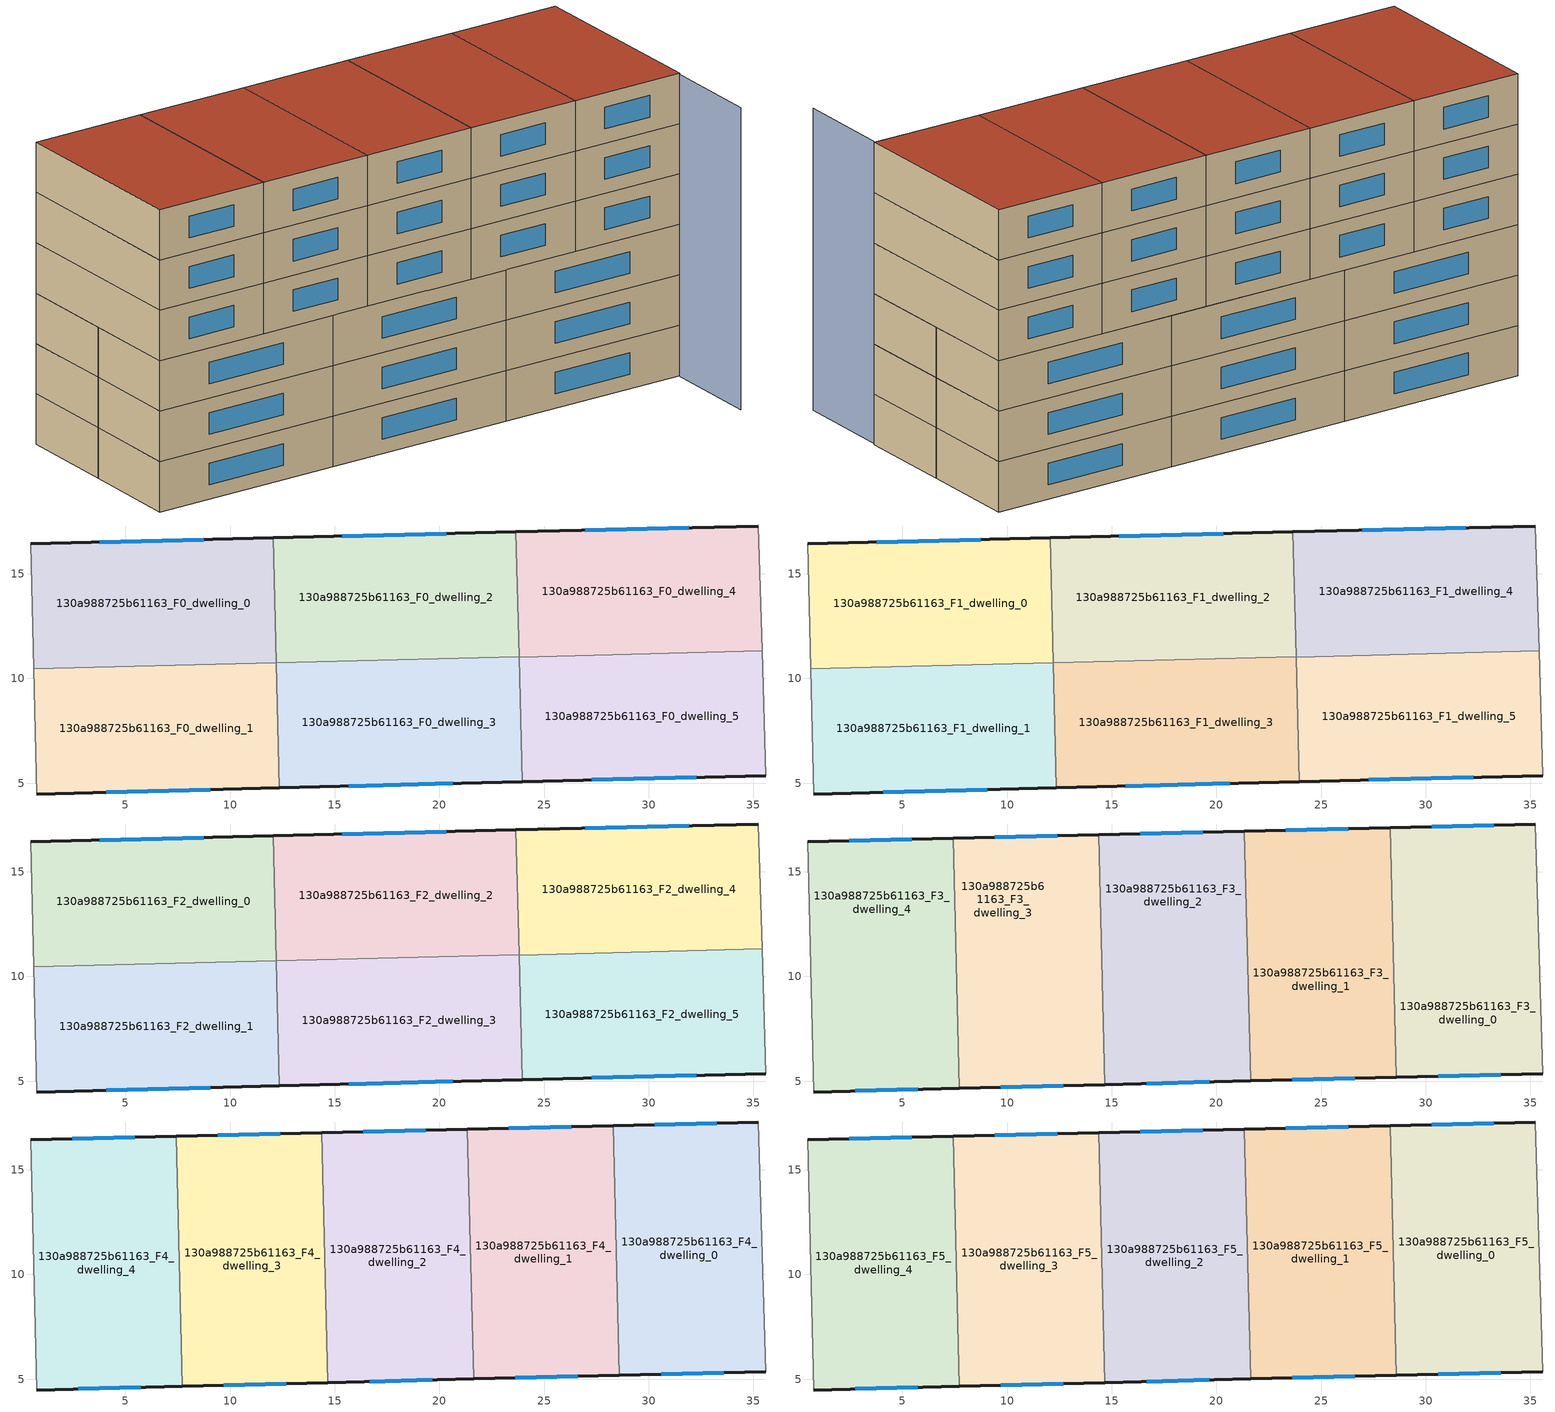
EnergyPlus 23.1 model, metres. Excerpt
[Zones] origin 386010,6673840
130a988725b61163_F0_dwelling_0
 floor ground (EU_floor_Construction): 12.06,16.72 12.21,10.75 0.62,10.46 0.47,16.44 z0
 wall outside (EU_wall_Construction): 12.06,16.72 0.47,16.44 z0:3
 wall to 130a988725b61163_F0_dwelling_1 (EU_wall_Construction): 0.62,10.46 12.21,10.75 z0:3
 wall adiabatic (EU_wall_Construction): 0.47,16.44 0.62,10.46 z0:3
 wall to 130a988725b61163_F0_dwelling_2 (EU_wall_Construction): 12.21,10.75 12.06,16.72 z0:3
 window (EU_Window_Construction): 8.75,16.64 3.78,16.52 z0.86:2.14
130a988725b61163_F0_dwelling_1
 floor ground (EU_floor_Construction): 12.21,10.75 12.36,4.78 0.77,4.48 0.62,10.46 z0
 wall outside (EU_wall_Construction): 0.77,4.48 12.36,4.78 z0:3
 wall adiabatic (EU_wall_Construction): 0.62,10.46 0.77,4.48 z0:3
 wall to 130a988725b61163_F0_dwelling_3 (EU_wall_Construction): 12.36,4.78 12.21,10.75 z0:3
 window (EU_Window_Construction): 4.08,4.57 9.05,4.69 z0.86:2.14
130a988725b61163_F0_dwelling_2
 floor ground (EU_floor_Construction): 23.65,17 23.81,11.04 12.21,10.75 12.06,16.72 z0
 wall outside (EU_wall_Construction): 23.65,17 12.06,16.72 z0:3
 wall to 130a988725b61163_F0_dwelling_3 (EU_wall_Construction): 12.21,10.75 23.81,11.04 z0:3
 wall to 130a988725b61163_F0_dwelling_4 (EU_wall_Construction): 23.81,11.04 23.65,17 z0:3
 window (EU_Window_Construction): 20.34,16.92 15.37,16.8 z0.86:2.14
130a988725b61163_F0_dwelling_3
 floor ground (EU_floor_Construction): 23.81,11.04 23.96,5.07 12.36,4.78 12.21,10.75 z0
 wall outside (EU_wall_Construction): 12.36,4.78 23.96,5.07 z0:3
 wall to 130a988725b61163_F0_dwelling_5 (EU_wall_Construction): 23.96,5.07 23.81,11.03 z0:3
 wall to 130a988725b61163_F0_dwelling_4 (EU_wall_Construction): 23.81,11.03 23.81,11.04 z0:3
 window (EU_Window_Construction): 15.67,4.86 20.64,4.99 z0.86:2.14
130a988725b61163_F0_dwelling_4
 floor ground (EU_floor_Construction): 35.23,17.29 35.41,11.32 23.81,11.03 23.65,17 z0
 wall outside (EU_wall_Construction): 35.23,17.29 23.65,17 z0:3
 wall to 130a988725b61163_F0_dwelling_5 (EU_wall_Construction): 23.81,11.03 35.41,11.32 z0:3
 wall adiabatic (EU_wall_Construction): 35.41,11.32 35.23,17.29 z0:3
 window (EU_Window_Construction): 31.93,17.21 26.96,17.08 z0.86:2.14
130a988725b61163_F0_dwelling_5
 floor ground (EU_floor_Construction): 35.41,11.32 35.6,5.36 23.96,5.07 23.81,11.03 z0
 wall outside (EU_wall_Construction): 23.96,5.07 35.6,5.36 z0:3
 wall adiabatic (EU_wall_Construction): 35.6,5.36 35.41,11.32 z0:3
 window (EU_Window_Construction): 27.28,5.15 32.27,5.28 z0.86:2.14
130a988725b61163_F1_dwelling_0
 floor to 130a988725b61163_F0_dwelling_0 (EU_floor_Construction): 12.06,16.72 12.21,10.75 0.62,10.46 0.47,16.44 z3
 wall outside (EU_wall_Construction): 12.06,16.72 0.47,16.44 z3:6
 wall to 130a988725b61163_F1_dwelling_1 (EU_wall_Construction): 0.62,10.46 12.21,10.75 z3:6
 wall adiabatic (EU_wall_Construction): 0.47,16.44 0.62,10.46 z3:6
 wall to 130a988725b61163_F1_dwelling_2 (EU_wall_Construction): 12.21,10.75 12.06,16.72 z3:6
 window (EU_Window_Construction): 8.75,16.64 3.78,16.52 z3.86:5.14
130a988725b61163_F1_dwelling_1
 floor to 130a988725b61163_F0_dwelling_1 (EU_floor_Construction): 12.21,10.75 12.36,4.78 0.77,4.48 0.62,10.46 z3
 wall outside (EU_wall_Construction): 0.77,4.48 12.36,4.78 z3:6
 wall adiabatic (EU_wall_Construction): 0.62,10.46 0.77,4.48 z3:6
 wall to 130a988725b61163_F1_dwelling_3 (EU_wall_Construction): 12.36,4.78 12.21,10.75 z3:6
 window (EU_Window_Construction): 4.08,4.57 9.05,4.69 z3.86:5.14
130a988725b61163_F1_dwelling_2
 floor to 130a988725b61163_F0_dwelling_2 (EU_floor_Construction): 23.65,17 23.81,11.04 12.21,10.75 12.06,16.72 z3
 wall outside (EU_wall_Construction): 23.65,17 12.06,16.72 z3:6
 wall to 130a988725b61163_F1_dwelling_3 (EU_wall_Construction): 12.21,10.75 23.81,11.04 z3:6
 wall to 130a988725b61163_F1_dwelling_4 (EU_wall_Construction): 23.81,11.04 23.65,17 z3:6
 window (EU_Window_Construction): 20.34,16.92 15.37,16.8 z3.86:5.14
130a988725b61163_F1_dwelling_3
 floor to 130a988725b61163_F0_dwelling_3 (EU_floor_Construction): 23.81,11.04 23.96,5.07 12.36,4.78 12.21,10.75 z3
 wall outside (EU_wall_Construction): 12.36,4.78 23.96,5.07 z3:6
 wall to 130a988725b61163_F1_dwelling_5 (EU_wall_Construction): 23.96,5.07 23.81,11.03 z3:6
 wall to 130a988725b61163_F1_dwelling_4 (EU_wall_Construction): 23.81,11.03 23.81,11.04 z3:6
 window (EU_Window_Construction): 15.67,4.86 20.64,4.99 z3.86:5.14
130a988725b61163_F1_dwelling_4
 floor to 130a988725b61163_F0_dwelling_4 (EU_floor_Construction): 35.23,17.29 35.41,11.32 23.81,11.03 23.65,17 z3
 wall outside (EU_wall_Construction): 35.23,17.29 23.65,17 z3:6
 wall to 130a988725b61163_F1_dwelling_5 (EU_wall_Construction): 23.81,11.03 35.41,11.32 z3:6
 wall adiabatic (EU_wall_Construction): 35.41,11.32 35.23,17.29 z3:6
 window (EU_Window_Construction): 31.93,17.21 26.96,17.08 z3.86:5.14
130a988725b61163_F1_dwelling_5
 floor to 130a988725b61163_F0_dwelling_5 (EU_floor_Construction): 35.41,11.32 35.6,5.36 23.96,5.07 23.81,11.03 z3
 wall outside (EU_wall_Construction): 23.96,5.07 35.6,5.36 z3:6
 wall adiabatic (EU_wall_Construction): 35.6,5.36 35.41,11.32 z3:6
 window (EU_Window_Construction): 27.28,5.15 32.27,5.28 z3.86:5.14
130a988725b61163_F2_dwelling_0
 floor to 130a988725b61163_F1_dwelling_0 (EU_floor_Construction): 12.06,16.72 12.21,10.75 0.62,10.46 0.47,16.44 z6
 wall outside (EU_wall_Construction): 12.06,16.72 0.47,16.44 z6:9
 wall to 130a988725b61163_F2_dwelling_1 (EU_wall_Construction): 0.62,10.46 12.21,10.75 z6:9
 wall adiabatic (EU_wall_Construction): 0.47,16.44 0.62,10.46 z6:9
 wall to 130a988725b61163_F2_dwelling_2 (EU_wall_Construction): 12.21,10.75 12.06,16.72 z6:9
 window (EU_Window_Construction): 8.75,16.64 3.78,16.52 z6.86:8.14
130a988725b61163_F2_dwelling_1
 floor to 130a988725b61163_F1_dwelling_1 (EU_floor_Construction): 12.21,10.75 12.36,4.78 0.77,4.48 0.62,10.46 z6
 wall outside (EU_wall_Construction): 0.77,4.48 12.36,4.78 z6:9
 wall adiabatic (EU_wall_Construction): 0.62,10.46 0.77,4.48 z6:9
 wall to 130a988725b61163_F2_dwelling_3 (EU_wall_Construction): 12.36,4.78 12.21,10.75 z6:9
 window (EU_Window_Construction): 4.08,4.57 9.05,4.69 z6.86:8.14
130a988725b61163_F2_dwelling_2
 floor to 130a988725b61163_F1_dwelling_2 (EU_floor_Construction): 23.65,17 23.81,11.04 12.21,10.75 12.06,16.72 z6
 wall outside (EU_wall_Construction): 23.65,17 12.06,16.72 z6:9
 wall to 130a988725b61163_F2_dwelling_3 (EU_wall_Construction): 12.21,10.75 23.81,11.04 z6:9
 wall to 130a988725b61163_F2_dwelling_4 (EU_wall_Construction): 23.81,11.04 23.65,17 z6:9
 window (EU_Window_Construction): 20.34,16.92 15.37,16.8 z6.86:8.14
130a988725b61163_F2_dwelling_3
 floor to 130a988725b61163_F1_dwelling_3 (EU_floor_Construction): 23.81,11.04 23.96,5.07 12.36,4.78 12.21,10.75 z6
 wall outside (EU_wall_Construction): 12.36,4.78 23.96,5.07 z6:9
 wall to 130a988725b61163_F2_dwelling_5 (EU_wall_Construction): 23.96,5.07 23.81,11.03 z6:9
 wall to 130a988725b61163_F2_dwelling_4 (EU_wall_Construction): 23.81,11.03 23.81,11.04 z6:9
 window (EU_Window_Construction): 15.67,4.86 20.64,4.99 z6.86:8.14
 ceiling adiabatic (EU_roof_Construction): 23.96,5.07 23.81,11.04 21.48,10.98 21.64,5.01 z9
130a988725b61163_F2_dwelling_4
 floor to 130a988725b61163_F1_dwelling_4 (EU_floor_Construction): 35.23,17.29 35.41,11.32 23.81,11.03 23.65,17 z6
 wall outside (EU_wall_Construction): 35.23,17.29 23.65,17 z6:9
 wall to 130a988725b61163_F2_dwelling_5 (EU_wall_Construction): 23.81,11.03 35.41,11.32 z6:9
 wall adiabatic (EU_wall_Construction): 35.41,11.32 35.23,17.29 z6:9
 window (EU_Window_Construction): 31.93,17.21 26.96,17.08 z6.86:8.14
 ceiling adiabatic (EU_roof_Construction): 28.45,11.14 28.3,17.12 23.65,17 23.81,11.03 z9
130a988725b61163_F2_dwelling_5
 floor to 130a988725b61163_F1_dwelling_5 (EU_floor_Construction): 35.41,11.32 35.6,5.36 23.96,5.07 23.81,11.03 z6
 wall outside (EU_wall_Construction): 23.96,5.07 35.6,5.36 z6:9
 wall adiabatic (EU_wall_Construction): 35.6,5.36 35.41,11.32 z6:9
 window (EU_Window_Construction): 27.28,5.15 32.27,5.28 z6.86:8.14
 ceiling adiabatic (EU_roof_Construction): 28.6,5.19 28.45,11.14 23.81,11.03 23.96,5.07 z9
130a988725b61163_F3_dwelling_0
 floor to 130a988725b61163_F2_dwelling_5 (EU_floor_Construction): 35.41,11.32 35.6,5.36 28.6,5.19 28.45,11.14 z9
 floor to 130a988725b61163_F2_dwelling_4 (EU_floor_Construction): 35.23,17.29 35.41,11.32 28.45,11.14 28.3,17.12 z9
 wall outside (EU_wall_Construction): 35.23,17.29 28.3,17.12 / 28.6,5.19 35.6,5.36 z9:12
 wall adiabatic (EU_wall_Construction): 35.6,5.36 35.23,17.29 z9:12
 wall to 130a988725b61163_F3_dwelling_1 (EU_wall_Construction): 28.3,17.12 28.6,5.19 z9:12
 window (EU_Window_Construction): 33.25,17.24 30.28,17.17 / 30.6,5.24 33.6,5.31 z9.86:11.14
130a988725b61163_F3_dwelling_1
 floor to 130a988725b61163_F2_dwelling_2 (EU_floor_Construction): 23.65,17 23.81,11.04 21.48,10.98 21.33,16.95 z9
 floor adiabatic (EU_floor_Construction): 28.3,17.12 28.6,5.19 21.64,5.01 21.48,10.98 23.81,11.04 23.65,17 z9
 wall outside (EU_wall_Construction): 21.64,5.01 28.6,5.19 / 28.3,17.12 21.33,16.95 z9:12
 wall to 130a988725b61163_F3_dwelling_2 (EU_wall_Construction): 21.33,16.95 21.64,5.01 z9:12
 window (EU_Window_Construction): 23.63,5.06 26.61,5.14 / 26.31,17.07 23.32,17 z9.86:11.14
130a988725b61163_F3_dwelling_2
 floor to 130a988725b61163_F2_dwelling_2 (EU_floor_Construction): 21.33,16.95 21.48,10.98 14.53,10.8 14.37,16.78 z9
 floor to 130a988725b61163_F2_dwelling_3 (EU_floor_Construction): 21.48,10.98 21.64,5.01 14.68,4.83 14.53,10.8 z9
 wall outside (EU_wall_Construction): 14.68,4.83 21.64,5.01 / 21.33,16.95 14.37,16.78 z9:12
 wall to 130a988725b61163_F3_dwelling_3 (EU_wall_Construction): 14.37,16.78 14.68,4.83 z9:12
 window (EU_Window_Construction): 16.67,4.88 19.65,4.96 / 19.35,16.9 16.36,16.83 z9.86:11.14
130a988725b61163_F3_dwelling_3
 floor to 130a988725b61163_F2_dwelling_1 (EU_floor_Construction): 12.21,10.75 12.36,4.78 7.72,4.66 7.57,10.63 z9
 floor to 130a988725b61163_F2_dwelling_0 (EU_floor_Construction): 12.06,16.72 12.21,10.75 7.57,10.63 7.42,16.61 z9
 floor to 130a988725b61163_F2_dwelling_2 (EU_floor_Construction): 14.37,16.78 14.53,10.8 12.21,10.75 12.06,16.72 z9
 floor to 130a988725b61163_F2_dwelling_3 (EU_floor_Construction): 14.53,10.8 14.68,4.83 12.36,4.78 12.21,10.75 z9
 wall outside (EU_wall_Construction): 7.72,4.66 14.68,4.83 / 14.37,16.78 7.42,16.61 z9:12
 wall to 130a988725b61163_F3_dwelling_4 (EU_wall_Construction): 7.42,16.61 7.72,4.66 z9:12
 window (EU_Window_Construction): 9.71,4.71 12.69,4.78 / 12.39,16.73 9.41,16.66 z9.86:11.14
130a988725b61163_F3_dwelling_4
 floor to 130a988725b61163_F2_dwelling_0 (EU_floor_Construction): 7.42,16.61 7.57,10.63 0.62,10.46 0.47,16.44 z9
 floor to 130a988725b61163_F2_dwelling_1 (EU_floor_Construction): 7.57,10.63 7.72,4.66 0.77,4.48 0.62,10.46 z9
 wall outside (EU_wall_Construction): 0.77,4.48 7.72,4.66 / 7.42,16.61 0.47,16.44 z9:12
 wall adiabatic (EU_wall_Construction): 0.47,16.44 0.77,4.48 z9:12
 window (EU_Window_Construction): 2.75,4.53 5.73,4.61 / 5.43,16.56 2.46,16.49 z9.86:11.14
130a988725b61163_F4_dwelling_0
 floor to 130a988725b61163_F3_dwelling_0 (EU_floor_Construction): 35.23,17.29 35.6,5.36 28.6,5.19 28.3,17.12 z12
 wall outside (EU_wall_Construction): 35.23,17.29 28.3,17.12 / 28.6,5.19 35.6,5.36 z12:15
 wall adiabatic (EU_wall_Construction): 35.6,5.36 35.23,17.29 z12:15
 wall to 130a988725b61163_F4_dwelling_1 (EU_wall_Construction): 28.3,17.12 28.6,5.19 z12:15
 window (EU_Window_Construction): 33.25,17.24 30.28,17.17 / 30.6,5.24 33.6,5.31 z12.86:14.14
130a988725b61163_F4_dwelling_1
 floor to 130a988725b61163_F3_dwelling_1 (EU_floor_Construction): 28.3,17.12 28.6,5.19 21.64,5.01 21.33,16.95 z12
 wall outside (EU_wall_Construction): 21.64,5.01 28.6,5.19 / 28.3,17.12 21.33,16.95 z12:15
 wall to 130a988725b61163_F4_dwelling_2 (EU_wall_Construction): 21.33,16.95 21.64,5.01 z12:15
 window (EU_Window_Construction): 23.63,5.06 26.61,5.14 / 26.31,17.07 23.32,17 z12.86:14.14
130a988725b61163_F4_dwelling_2
 floor to 130a988725b61163_F3_dwelling_2 (EU_floor_Construction): 21.33,16.95 21.64,5.01 14.68,4.83 14.37,16.78 z12
 wall outside (EU_wall_Construction): 14.68,4.83 21.64,5.01 / 21.33,16.95 14.37,16.78 z12:15
 wall to 130a988725b61163_F4_dwelling_3 (EU_wall_Construction): 14.37,16.78 14.68,4.83 z12:15
 window (EU_Window_Construction): 16.67,4.88 19.65,4.96 / 19.35,16.9 16.36,16.83 z12.86:14.14
130a988725b61163_F4_dwelling_3
 floor to 130a988725b61163_F3_dwelling_3 (EU_floor_Construction): 14.37,16.78 14.68,4.83 7.72,4.66 7.42,16.61 z12
 wall outside (EU_wall_Construction): 7.72,4.66 14.68,4.83 / 14.37,16.78 7.42,16.61 z12:15
 wall to 130a988725b61163_F4_dwelling_4 (EU_wall_Construction): 7.42,16.61 7.72,4.66 z12:15
 window (EU_Window_Construction): 9.71,4.71 12.69,4.78 / 12.39,16.73 9.41,16.66 z12.86:14.14
130a988725b61163_F4_dwelling_4
 floor to 130a988725b61163_F3_dwelling_4 (EU_floor_Construction): 7.42,16.61 7.72,4.66 0.77,4.48 0.47,16.44 z12
 wall outside (EU_wall_Construction): 0.77,4.48 7.72,4.66 / 7.42,16.61 0.47,16.44 z12:15
 wall adiabatic (EU_wall_Construction): 0.47,16.44 0.77,4.48 z12:15
 window (EU_Window_Construction): 2.75,4.53 5.73,4.61 / 5.43,16.56 2.46,16.49 z12.86:14.14
130a988725b61163_F5_dwelling_0
 floor to 130a988725b61163_F4_dwelling_0 (EU_floor_Construction): 35.23,17.29 35.6,5.36 28.6,5.19 28.3,17.12 z15
 wall outside (EU_wall_Construction): 35.23,17.29 28.3,17.12 / 28.6,5.19 35.6,5.36 z15:18
 wall adiabatic (EU_wall_Construction): 35.6,5.36 35.23,17.29 z15:18
 wall to 130a988725b61163_F5_dwelling_1 (EU_wall_Construction): 28.3,17.12 28.6,5.19 z15:18
 window (EU_Window_Construction): 33.25,17.24 30.28,17.17 / 30.6,5.24 33.6,5.31 z15.86:17.14
 roof outside (EU_roof_Construction): 35.6,5.36 35.23,17.29 28.3,17.12 28.6,5.19 z18
130a988725b61163_F5_dwelling_1
 floor to 130a988725b61163_F4_dwelling_1 (EU_floor_Construction): 28.3,17.12 28.6,5.19 21.64,5.01 21.33,16.95 z15
 wall outside (EU_wall_Construction): 21.64,5.01 28.6,5.19 / 28.3,17.12 21.33,16.95 z15:18
 wall to 130a988725b61163_F5_dwelling_2 (EU_wall_Construction): 21.33,16.95 21.64,5.01 z15:18
 window (EU_Window_Construction): 23.63,5.06 26.61,5.14 / 26.31,17.07 23.32,17 z15.86:17.14
 roof outside (EU_roof_Construction): 28.6,5.19 28.3,17.12 21.33,16.95 21.64,5.01 z18
130a988725b61163_F5_dwelling_2
 floor to 130a988725b61163_F4_dwelling_2 (EU_floor_Construction): 21.33,16.95 21.64,5.01 14.68,4.83 14.37,16.78 z15
 wall outside (EU_wall_Construction): 14.68,4.83 21.64,5.01 / 21.33,16.95 14.37,16.78 z15:18
 wall to 130a988725b61163_F5_dwelling_3 (EU_wall_Construction): 14.37,16.78 14.68,4.83 z15:18
 window (EU_Window_Construction): 16.67,4.88 19.65,4.96 / 19.35,16.9 16.36,16.83 z15.86:17.14
 roof outside (EU_roof_Construction): 21.64,5.01 21.33,16.95 14.37,16.78 14.68,4.83 z18
130a988725b61163_F5_dwelling_3
 floor to 130a988725b61163_F4_dwelling_3 (EU_floor_Construction): 14.37,16.78 14.68,4.83 7.72,4.66 7.42,16.61 z15
 wall outside (EU_wall_Construction): 7.72,4.66 14.68,4.83 / 14.37,16.78 7.42,16.61 z15:18
 wall to 130a988725b61163_F5_dwelling_4 (EU_wall_Construction): 7.42,16.61 7.72,4.66 z15:18
 window (EU_Window_Construction): 9.71,4.71 12.69,4.78 / 12.39,16.73 9.41,16.66 z15.86:17.14
 roof outside (EU_roof_Construction): 14.68,4.83 14.37,16.78 7.42,16.61 7.72,4.66 z18
130a988725b61163_F5_dwelling_4
 floor to 130a988725b61163_F4_dwelling_4 (EU_floor_Construction): 7.42,16.61 7.72,4.66 0.77,4.48 0.47,16.44 z15
 wall outside (EU_wall_Construction): 0.77,4.48 7.72,4.66 / 7.42,16.61 0.47,16.44 z15:18
 wall adiabatic (EU_wall_Construction): 0.47,16.44 0.77,4.48 z15:18
 window (EU_Window_Construction): 2.75,4.53 5.73,4.61 / 5.43,16.56 2.46,16.49 z15.86:17.14
 roof outside (EU_roof_Construction): 7.72,4.66 7.42,16.61 0.47,16.44 0.77,4.48 z18
shading: 35.67,-0.66 35.23,17.29 z0:18
[Building]
EU S2 Campaign: North Axis=0; Terrain=City; Solar Distribution=FullExterior
[Site:Location]
Helsinki-Vantaa.AP: Latitude=60.317; Longitude=24.963; Time Zone=2; Elevation=54.6
[SizingPeriod:WeatherFileDays]
AnnualSizingPeriod: Begin Month=1; Begin Day of Month=1; End Month=12; End Day of Month=31; Day of Week for Start Day=Monday; Use Weather File Daylight Saving Period=No; Use Weather File Rain and Snow Indicators=No
[MATERIAL]
EU_InternalMass_Material: Roughness=MediumRough; Thickness=0.1; Conductivity=1; Density=1800; Specific Heat=900; Thermal Absorptance=0.9; Solar Absorptance=0.7; Visible Absorptance=0.7
[MATERIAL:NOMASS] Roughness=MediumRough; Thermal Absorptance=0.9; Solar Absorptance=0.7; Visible Absorptance=0.7
Name | Thermal Resistance
EU_wall_NoMass | 1.10183
EU_roof_NoMass; EU_floor_NoMass | 1.70606
[WINDOWMATERIAL:SIMPLEGLAZINGSYSTEM]
EU_Window_SimpleGlazing: UFactor=3.11035; Solar Heat Gain Coefficient=0.8; Visible Transmittance=0.8
[CONSTRUCTION]
EU_wall_Construction: EU_wall_NoMass
EU_roof_Construction: EU_roof_NoMass
EU_floor_Construction: EU_floor_NoMass
EU_Window_Construction: EU_Window_SimpleGlazing
EU_InternalMass_Construction: EU_InternalMass_Material
[ZONE] Type=1; Multiplier=1; Ceiling Height=autocalculate; Floor Area=autocalculate; Part of Total Floor Area=Yes
Name | Volume
130a988725b61163_F0_dwelling_0; 130a988725b61163_F1_dwelling_0; 130a988725b61163_F2_dwelling_0 | 207.868
130a988725b61163_F3_dwelling_0; 130a988725b61163_F4_dwelling_0; 130a988725b61163_F5_dwelling_0; 130a988725b61163_F3_dwelling_1; 130a988725b61163_F4_dwelling_1; 130a988725b61163_F5_dwelling_1 | 249.437
130a988725b61163_F0_dwelling_1; 130a988725b61163_F1_dwelling_1; 130a988725b61163_F2_dwelling_1 | 207.846
130a988725b61163_F0_dwelling_2; 130a988725b61163_F1_dwelling_2; 130a988725b61163_F2_dwelling_2 | 207.878
130a988725b61163_F3_dwelling_2; 130a988725b61163_F4_dwelling_2; 130a988725b61163_F5_dwelling_2 | 249.447
130a988725b61163_F0_dwelling_3; 130a988725b61163_F1_dwelling_3; 130a988725b61163_F2_dwelling_3; 130a988725b61163_F0_dwelling_4; 130a988725b61163_F1_dwelling_4; 130a988725b61163_F2_dwelling_4 | 207.871
130a988725b61163_F3_dwelling_3; 130a988725b61163_F4_dwelling_3; 130a988725b61163_F5_dwelling_3 | 249.422
130a988725b61163_F3_dwelling_4; 130a988725b61163_F4_dwelling_4; 130a988725b61163_F5_dwelling_4 | 249.42
130a988725b61163_F0_dwelling_5; 130a988725b61163_F1_dwelling_5; 130a988725b61163_F2_dwelling_5 | 207.862
[INTERNALMASS] Construction=EU_InternalMass_Construction
Name | Zone or ZoneList | Surface Area
130a988725b61163_F0_dwelling_0_EU_InternalMass | 130a988725b61163_F0_dwelling_0 | 69.2892
130a988725b61163_F0_dwelling_1_EU_InternalMass | 130a988725b61163_F0_dwelling_1 | 69.2822
130a988725b61163_F0_dwelling_2_EU_InternalMass | 130a988725b61163_F0_dwelling_2 | 69.2926
130a988725b61163_F0_dwelling_3_EU_InternalMass | 130a988725b61163_F0_dwelling_3 | 69.2904
130a988725b61163_F0_dwelling_4_EU_InternalMass | 130a988725b61163_F0_dwelling_4 | 69.2903
130a988725b61163_F0_dwelling_5_EU_InternalMass | 130a988725b61163_F0_dwelling_5 | 69.2872
130a988725b61163_F1_dwelling_0_EU_InternalMass | 130a988725b61163_F1_dwelling_0 | 69.2892
130a988725b61163_F1_dwelling_1_EU_InternalMass | 130a988725b61163_F1_dwelling_1 | 69.2822
130a988725b61163_F1_dwelling_2_EU_InternalMass | 130a988725b61163_F1_dwelling_2 | 69.2926
130a988725b61163_F1_dwelling_3_EU_InternalMass | 130a988725b61163_F1_dwelling_3 | 69.2904
130a988725b61163_F1_dwelling_4_EU_InternalMass | 130a988725b61163_F1_dwelling_4 | 69.2903
130a988725b61163_F1_dwelling_5_EU_InternalMass | 130a988725b61163_F1_dwelling_5 | 69.2872
130a988725b61163_F2_dwelling_0_EU_InternalMass | 130a988725b61163_F2_dwelling_0 | 69.2892
130a988725b61163_F2_dwelling_1_EU_InternalMass | 130a988725b61163_F2_dwelling_1 | 69.2822
130a988725b61163_F2_dwelling_2_EU_InternalMass | 130a988725b61163_F2_dwelling_2 | 69.2926
130a988725b61163_F2_dwelling_3_EU_InternalMass | 130a988725b61163_F2_dwelling_3 | 69.2904
130a988725b61163_F2_dwelling_4_EU_InternalMass | 130a988725b61163_F2_dwelling_4 | 69.2903
130a988725b61163_F2_dwelling_5_EU_InternalMass | 130a988725b61163_F2_dwelling_5 | 69.2872
130a988725b61163_F3_dwelling_0_EU_InternalMass | 130a988725b61163_F3_dwelling_0 | 83.1459
130a988725b61163_F3_dwelling_1_EU_InternalMass | 130a988725b61163_F3_dwelling_1 | 83.1454
130a988725b61163_F3_dwelling_2_EU_InternalMass | 130a988725b61163_F3_dwelling_2 | 83.1488
130a988725b61163_F3_dwelling_3_EU_InternalMass | 130a988725b61163_F3_dwelling_3 | 83.1405
130a988725b61163_F3_dwelling_4_EU_InternalMass | 130a988725b61163_F3_dwelling_4 | 83.14
130a988725b61163_F4_dwelling_0_EU_InternalMass | 130a988725b61163_F4_dwelling_0 | 83.1459
130a988725b61163_F4_dwelling_1_EU_InternalMass | 130a988725b61163_F4_dwelling_1 | 83.1454
130a988725b61163_F4_dwelling_2_EU_InternalMass | 130a988725b61163_F4_dwelling_2 | 83.1488
130a988725b61163_F4_dwelling_3_EU_InternalMass | 130a988725b61163_F4_dwelling_3 | 83.1405
130a988725b61163_F4_dwelling_4_EU_InternalMass | 130a988725b61163_F4_dwelling_4 | 83.14
130a988725b61163_F5_dwelling_0_EU_InternalMass | 130a988725b61163_F5_dwelling_0 | 83.1459
130a988725b61163_F5_dwelling_1_EU_InternalMass | 130a988725b61163_F5_dwelling_1 | 83.1454
130a988725b61163_F5_dwelling_2_EU_InternalMass | 130a988725b61163_F5_dwelling_2 | 83.1488
130a988725b61163_F5_dwelling_3_EU_InternalMass | 130a988725b61163_F5_dwelling_3 | 83.1405
130a988725b61163_F5_dwelling_4_EU_InternalMass | 130a988725b61163_F5_dwelling_4 | 83.14
[OTHEREQUIPMENT] Fuel Type=Electricity; Design Level Calculation Method=Watts/Area; Power per Zone Floor Area=1; Fraction Latent=0; Fraction Radiant=0; Fraction Lost=0; Carbon Dioxide Generation Rate=0; EndUse Subcategory=EU_Step8_InternalGains
Name | Zone or ZoneList or Space or SpaceList | Schedule
EU_Step8_InternalGain_130a988725b61163_F0_dwelling_0_f000 | 130a988725b61163_F0_dwelling_0 | EU_Step8_GainSchedule_130a988725b61163_F0_dwelling_0_f000
EU_Step8_InternalGain_130a988725b61163_F0_dwelling_1_f000 | 130a988725b61163_F0_dwelling_1 | EU_Step8_GainSchedule_130a988725b61163_F0_dwelling_1_f000
EU_Step8_InternalGain_130a988725b61163_F0_dwelling_2_f000 | 130a988725b61163_F0_dwelling_2 | EU_Step8_GainSchedule_130a988725b61163_F0_dwelling_2_f000
EU_Step8_InternalGain_130a988725b61163_F0_dwelling_3_f000 | 130a988725b61163_F0_dwelling_3 | EU_Step8_GainSchedule_130a988725b61163_F0_dwelling_3_f000
EU_Step8_InternalGain_130a988725b61163_F0_dwelling_4_f000 | 130a988725b61163_F0_dwelling_4 | EU_Step8_GainSchedule_130a988725b61163_F0_dwelling_4_f000
EU_Step8_InternalGain_130a988725b61163_F0_dwelling_5_f000 | 130a988725b61163_F0_dwelling_5 | EU_Step8_GainSchedule_130a988725b61163_F0_dwelling_5_f000
EU_Step8_InternalGain_130a988725b61163_F1_dwelling_0_f000 | 130a988725b61163_F1_dwelling_0 | EU_Step8_GainSchedule_130a988725b61163_F1_dwelling_0_f000
EU_Step8_InternalGain_130a988725b61163_F1_dwelling_1_f000 | 130a988725b61163_F1_dwelling_1 | EU_Step8_GainSchedule_130a988725b61163_F1_dwelling_1_f000
EU_Step8_InternalGain_130a988725b61163_F1_dwelling_2_f000 | 130a988725b61163_F1_dwelling_2 | EU_Step8_GainSchedule_130a988725b61163_F1_dwelling_2_f000
EU_Step8_InternalGain_130a988725b61163_F1_dwelling_3_f000 | 130a988725b61163_F1_dwelling_3 | EU_Step8_GainSchedule_130a988725b61163_F1_dwelling_3_f000
EU_Step8_InternalGain_130a988725b61163_F1_dwelling_4_f000 | 130a988725b61163_F1_dwelling_4 | EU_Step8_GainSchedule_130a988725b61163_F1_dwelling_4_f000
EU_Step8_InternalGain_130a988725b61163_F1_dwelling_5_f000 | 130a988725b61163_F1_dwelling_5 | EU_Step8_GainSchedule_130a988725b61163_F1_dwelling_5_f000
EU_Step8_InternalGain_130a988725b61163_F2_dwelling_0_f000 | 130a988725b61163_F2_dwelling_0 | EU_Step8_GainSchedule_130a988725b61163_F2_dwelling_0_f000
EU_Step8_InternalGain_130a988725b61163_F2_dwelling_1_f000 | 130a988725b61163_F2_dwelling_1 | EU_Step8_GainSchedule_130a988725b61163_F2_dwelling_1_f000
EU_Step8_InternalGain_130a988725b61163_F2_dwelling_2_f000 | 130a988725b61163_F2_dwelling_2 | EU_Step8_GainSchedule_130a988725b61163_F2_dwelling_2_f000
EU_Step8_InternalGain_130a988725b61163_F2_dwelling_3_f000 | 130a988725b61163_F2_dwelling_3 | EU_Step8_GainSchedule_130a988725b61163_F2_dwelling_3_f000
EU_Step8_InternalGain_130a988725b61163_F2_dwelling_4_f000 | 130a988725b61163_F2_dwelling_4 | EU_Step8_GainSchedule_130a988725b61163_F2_dwelling_4_f000
EU_Step8_InternalGain_130a988725b61163_F2_dwelling_5_f000 | 130a988725b61163_F2_dwelling_5 | EU_Step8_GainSchedule_130a988725b61163_F2_dwelling_5_f000
EU_Step8_InternalGain_130a988725b61163_F3_dwelling_0_f000 | 130a988725b61163_F3_dwelling_0 | EU_Step8_GainSchedule_130a988725b61163_F3_dwelling_0_f000
EU_Step8_InternalGain_130a988725b61163_F3_dwelling_1_f000 | 130a988725b61163_F3_dwelling_1 | EU_Step8_GainSchedule_130a988725b61163_F3_dwelling_1_f000
EU_Step8_InternalGain_130a988725b61163_F3_dwelling_2_f000 | 130a988725b61163_F3_dwelling_2 | EU_Step8_GainSchedule_130a988725b61163_F3_dwelling_2_f000
EU_Step8_InternalGain_130a988725b61163_F3_dwelling_3_f000 | 130a988725b61163_F3_dwelling_3 | EU_Step8_GainSchedule_130a988725b61163_F3_dwelling_3_f000
EU_Step8_InternalGain_130a988725b61163_F3_dwelling_4_f000 | 130a988725b61163_F3_dwelling_4 | EU_Step8_GainSchedule_130a988725b61163_F3_dwelling_4_f000
EU_Step8_InternalGain_130a988725b61163_F4_dwelling_0_f000 | 130a988725b61163_F4_dwelling_0 | EU_Step8_GainSchedule_130a988725b61163_F4_dwelling_0_f000
EU_Step8_InternalGain_130a988725b61163_F4_dwelling_1_f000 | 130a988725b61163_F4_dwelling_1 | EU_Step8_GainSchedule_130a988725b61163_F4_dwelling_1_f000
EU_Step8_InternalGain_130a988725b61163_F4_dwelling_2_f000 | 130a988725b61163_F4_dwelling_2 | EU_Step8_GainSchedule_130a988725b61163_F4_dwelling_2_f000
EU_Step8_InternalGain_130a988725b61163_F4_dwelling_3_f000 | 130a988725b61163_F4_dwelling_3 | EU_Step8_GainSchedule_130a988725b61163_F4_dwelling_3_f000
EU_Step8_InternalGain_130a988725b61163_F4_dwelling_4_f000 | 130a988725b61163_F4_dwelling_4 | EU_Step8_GainSchedule_130a988725b61163_F4_dwelling_4_f000
EU_Step8_InternalGain_130a988725b61163_F5_dwelling_0_f000 | 130a988725b61163_F5_dwelling_0 | EU_Step8_GainSchedule_130a988725b61163_F5_dwelling_0_f000
EU_Step8_InternalGain_130a988725b61163_F5_dwelling_1_f000 | 130a988725b61163_F5_dwelling_1 | EU_Step8_GainSchedule_130a988725b61163_F5_dwelling_1_f000
EU_Step8_InternalGain_130a988725b61163_F5_dwelling_2_f000 | 130a988725b61163_F5_dwelling_2 | EU_Step8_GainSchedule_130a988725b61163_F5_dwelling_2_f000
EU_Step8_InternalGain_130a988725b61163_F5_dwelling_3_f000 | 130a988725b61163_F5_dwelling_3 | EU_Step8_GainSchedule_130a988725b61163_F5_dwelling_3_f000
EU_Step8_InternalGain_130a988725b61163_F5_dwelling_4_f000 | 130a988725b61163_F5_dwelling_4 | EU_Step8_GainSchedule_130a988725b61163_F5_dwelling_4_f000
[ZONEVENTILATION:DESIGNFLOWRATE] Schedule=EU_AlwaysOn; Design Flow Rate Calculation Method=AirChanges/Hour; Air Changes per Hour=0.756316; Ventilation Type=Natural; Fan Pressure Rise=0; Fan Total Efficiency=1; Constant Term Coefficient=1; Temperature Term Coefficient=0; Velocity Term Coefficient=0; Velocity Squared Term Coefficient=0; Minimum Indoor Temperature=-100; Maximum Indoor Temperature=100; Delta Temperature=-100; Minimum Outdoor Temperature=-100; Maximum Outdoor Temperature=100; Maximum Wind Speed=40
Name | Zone or ZoneList or Space or SpaceList
EU_ConstantAir_130a988725b61163_F0_dwelling_0 | 130a988725b61163_F0_dwelling_0
EU_ConstantAir_130a988725b61163_F0_dwelling_1 | 130a988725b61163_F0_dwelling_1
EU_ConstantAir_130a988725b61163_F0_dwelling_2 | 130a988725b61163_F0_dwelling_2
EU_ConstantAir_130a988725b61163_F0_dwelling_3 | 130a988725b61163_F0_dwelling_3
EU_ConstantAir_130a988725b61163_F0_dwelling_4 | 130a988725b61163_F0_dwelling_4
EU_ConstantAir_130a988725b61163_F0_dwelling_5 | 130a988725b61163_F0_dwelling_5
EU_ConstantAir_130a988725b61163_F1_dwelling_0 | 130a988725b61163_F1_dwelling_0
EU_ConstantAir_130a988725b61163_F1_dwelling_1 | 130a988725b61163_F1_dwelling_1
EU_ConstantAir_130a988725b61163_F1_dwelling_2 | 130a988725b61163_F1_dwelling_2
EU_ConstantAir_130a988725b61163_F1_dwelling_3 | 130a988725b61163_F1_dwelling_3
EU_ConstantAir_130a988725b61163_F1_dwelling_4 | 130a988725b61163_F1_dwelling_4
EU_ConstantAir_130a988725b61163_F1_dwelling_5 | 130a988725b61163_F1_dwelling_5
EU_ConstantAir_130a988725b61163_F2_dwelling_0 | 130a988725b61163_F2_dwelling_0
EU_ConstantAir_130a988725b61163_F2_dwelling_1 | 130a988725b61163_F2_dwelling_1
EU_ConstantAir_130a988725b61163_F2_dwelling_2 | 130a988725b61163_F2_dwelling_2
EU_ConstantAir_130a988725b61163_F2_dwelling_3 | 130a988725b61163_F2_dwelling_3
EU_ConstantAir_130a988725b61163_F2_dwelling_4 | 130a988725b61163_F2_dwelling_4
EU_ConstantAir_130a988725b61163_F2_dwelling_5 | 130a988725b61163_F2_dwelling_5
EU_ConstantAir_130a988725b61163_F3_dwelling_0 | 130a988725b61163_F3_dwelling_0
EU_ConstantAir_130a988725b61163_F3_dwelling_1 | 130a988725b61163_F3_dwelling_1
EU_ConstantAir_130a988725b61163_F3_dwelling_2 | 130a988725b61163_F3_dwelling_2
EU_ConstantAir_130a988725b61163_F3_dwelling_3 | 130a988725b61163_F3_dwelling_3
EU_ConstantAir_130a988725b61163_F3_dwelling_4 | 130a988725b61163_F3_dwelling_4
EU_ConstantAir_130a988725b61163_F4_dwelling_0 | 130a988725b61163_F4_dwelling_0
EU_ConstantAir_130a988725b61163_F4_dwelling_1 | 130a988725b61163_F4_dwelling_1
EU_ConstantAir_130a988725b61163_F4_dwelling_2 | 130a988725b61163_F4_dwelling_2
EU_ConstantAir_130a988725b61163_F4_dwelling_3 | 130a988725b61163_F4_dwelling_3
EU_ConstantAir_130a988725b61163_F4_dwelling_4 | 130a988725b61163_F4_dwelling_4
EU_ConstantAir_130a988725b61163_F5_dwelling_0 | 130a988725b61163_F5_dwelling_0
EU_ConstantAir_130a988725b61163_F5_dwelling_1 | 130a988725b61163_F5_dwelling_1
EU_ConstantAir_130a988725b61163_F5_dwelling_2 | 130a988725b61163_F5_dwelling_2
EU_ConstantAir_130a988725b61163_F5_dwelling_3 | 130a988725b61163_F5_dwelling_3
EU_ConstantAir_130a988725b61163_F5_dwelling_4 | 130a988725b61163_F5_dwelling_4
[HVACTEMPLATE:THERMOSTAT] Constant Heating Setpoint=20; Constant Cooling Setpoint=50
EU_HeatOnly_130a988725b61163_F0_dwelling_0; EU_HeatOnly_130a988725b61163_F0_dwelling_1; EU_HeatOnly_130a988725b61163_F0_dwelling_2; EU_HeatOnly_130a988725b61163_F0_dwelling_3; EU_HeatOnly_130a988725b61163_F0_dwelling_4; EU_HeatOnly_130a988725b61163_F0_dwelling_5; EU_HeatOnly_130a988725b61163_F1_dwelling_0; EU_HeatOnly_130a988725b61163_F1_dwelling_1; EU_HeatOnly_130a988725b61163_F1_dwelling_2; EU_HeatOnly_130a988725b61163_F1_dwelling_3; EU_HeatOnly_130a988725b61163_F1_dwelling_4; EU_HeatOnly_130a988725b61163_F1_dwelling_5; EU_HeatOnly_130a988725b61163_F2_dwelling_0; EU_HeatOnly_130a988725b61163_F2_dwelling_1; EU_HeatOnly_130a988725b61163_F2_dwelling_2; EU_HeatOnly_130a988725b61163_F2_dwelling_3; EU_HeatOnly_130a988725b61163_F2_dwelling_4; EU_HeatOnly_130a988725b61163_F2_dwelling_5; EU_HeatOnly_130a988725b61163_F3_dwelling_0; EU_HeatOnly_130a988725b61163_F3_dwelling_1; EU_HeatOnly_130a988725b61163_F3_dwelling_2; EU_HeatOnly_130a988725b61163_F3_dwelling_3; EU_HeatOnly_130a988725b61163_F3_dwelling_4; EU_HeatOnly_130a988725b61163_F4_dwelling_0; EU_HeatOnly_130a988725b61163_F4_dwelling_1; EU_HeatOnly_130a988725b61163_F4_dwelling_2; EU_HeatOnly_130a988725b61163_F4_dwelling_3; EU_HeatOnly_130a988725b61163_F4_dwelling_4; EU_HeatOnly_130a988725b61163_F5_dwelling_0; EU_HeatOnly_130a988725b61163_F5_dwelling_1; EU_HeatOnly_130a988725b61163_F5_dwelling_2; EU_HeatOnly_130a988725b61163_F5_dwelling_3; EU_HeatOnly_130a988725b61163_F5_dwelling_4
[HVACTEMPLATE:ZONE:IDEALLOADSAIRSYSTEM] System Availability Schedule=EU_AlwaysOn; Maximum Heating Supply Air Temperature=50; Minimum Cooling Supply Air Temperature=13; Maximum Heating Supply Air Humidity Ratio=0.0156; Minimum Cooling Supply Air Humidity Ratio=0.0077; Heating Limit=NoLimit; Cooling Limit=NoLimit; Heating Availability Schedule=EU_AlwaysOn; Cooling Availability Schedule=EU_CoolingOff; Dehumidification Control Type=ConstantSensibleHeatRatio; Cooling Sensible Heat Ratio=0.7; Dehumidification Setpoint=60; Humidification Control Type=None; Humidification Setpoint=30; Outdoor Air Method=None; Outdoor Air Flow Rate per Person=0.00944; Outdoor Air Flow Rate per Zone Floor Area=0; Outdoor Air Flow Rate per Zone=0; Demand Controlled Ventilation Type=None; Outdoor Air Economizer Type=NoEconomizer; Heat Recovery Type=None; Sensible Heat Recovery Effectiveness=0.7; Latent Heat Recovery Effectiveness=0.65
Name | Template Thermostat
130a988725b61163_F0_dwelling_0 | EU_HeatOnly_130a988725b61163_F0_dwelling_0
130a988725b61163_F0_dwelling_1 | EU_HeatOnly_130a988725b61163_F0_dwelling_1
130a988725b61163_F0_dwelling_2 | EU_HeatOnly_130a988725b61163_F0_dwelling_2
130a988725b61163_F0_dwelling_3 | EU_HeatOnly_130a988725b61163_F0_dwelling_3
130a988725b61163_F0_dwelling_4 | EU_HeatOnly_130a988725b61163_F0_dwelling_4
130a988725b61163_F0_dwelling_5 | EU_HeatOnly_130a988725b61163_F0_dwelling_5
130a988725b61163_F1_dwelling_0 | EU_HeatOnly_130a988725b61163_F1_dwelling_0
130a988725b61163_F1_dwelling_1 | EU_HeatOnly_130a988725b61163_F1_dwelling_1
130a988725b61163_F1_dwelling_2 | EU_HeatOnly_130a988725b61163_F1_dwelling_2
130a988725b61163_F1_dwelling_3 | EU_HeatOnly_130a988725b61163_F1_dwelling_3
130a988725b61163_F1_dwelling_4 | EU_HeatOnly_130a988725b61163_F1_dwelling_4
130a988725b61163_F1_dwelling_5 | EU_HeatOnly_130a988725b61163_F1_dwelling_5
130a988725b61163_F2_dwelling_0 | EU_HeatOnly_130a988725b61163_F2_dwelling_0
130a988725b61163_F2_dwelling_1 | EU_HeatOnly_130a988725b61163_F2_dwelling_1
130a988725b61163_F2_dwelling_2 | EU_HeatOnly_130a988725b61163_F2_dwelling_2
130a988725b61163_F2_dwelling_3 | EU_HeatOnly_130a988725b61163_F2_dwelling_3
130a988725b61163_F2_dwelling_4 | EU_HeatOnly_130a988725b61163_F2_dwelling_4
130a988725b61163_F2_dwelling_5 | EU_HeatOnly_130a988725b61163_F2_dwelling_5
130a988725b61163_F3_dwelling_0 | EU_HeatOnly_130a988725b61163_F3_dwelling_0
130a988725b61163_F3_dwelling_1 | EU_HeatOnly_130a988725b61163_F3_dwelling_1
130a988725b61163_F3_dwelling_2 | EU_HeatOnly_130a988725b61163_F3_dwelling_2
130a988725b61163_F3_dwelling_3 | EU_HeatOnly_130a988725b61163_F3_dwelling_3
130a988725b61163_F3_dwelling_4 | EU_HeatOnly_130a988725b61163_F3_dwelling_4
130a988725b61163_F4_dwelling_0 | EU_HeatOnly_130a988725b61163_F4_dwelling_0
130a988725b61163_F4_dwelling_1 | EU_HeatOnly_130a988725b61163_F4_dwelling_1
130a988725b61163_F4_dwelling_2 | EU_HeatOnly_130a988725b61163_F4_dwelling_2
130a988725b61163_F4_dwelling_3 | EU_HeatOnly_130a988725b61163_F4_dwelling_3
130a988725b61163_F4_dwelling_4 | EU_HeatOnly_130a988725b61163_F4_dwelling_4
130a988725b61163_F5_dwelling_0 | EU_HeatOnly_130a988725b61163_F5_dwelling_0
130a988725b61163_F5_dwelling_1 | EU_HeatOnly_130a988725b61163_F5_dwelling_1
130a988725b61163_F5_dwelling_2 | EU_HeatOnly_130a988725b61163_F5_dwelling_2
130a988725b61163_F5_dwelling_3 | EU_HeatOnly_130a988725b61163_F5_dwelling_3
130a988725b61163_F5_dwelling_4 | EU_HeatOnly_130a988725b61163_F5_dwelling_4
[SIZING:ZONE] Zone Cooling Design Supply Air Temperature Input Method=SupplyAirTemperature; Zone Cooling Design Supply Air Temperature=13; Zone Heating Design Supply Air Temperature Input Method=SupplyAirTemperature; Zone Heating Design Supply Air Temperature=50; Zone Cooling Design Supply Air Humidity Ratio=0.008; Zone Heating Design Supply Air Humidity Ratio=0.008; Cooling Design Air Flow Method=DesignDay; Cooling Design Air Flow Rate=0; Cooling Minimum Air Flow per Zone Floor Area=0.000762; Cooling Minimum Air Flow=0; Cooling Minimum Air Flow Fraction=0.2; Heating Design Air Flow Method=DesignDay; Heating Design Air Flow Rate=0; Heating Maximum Air Flow per Zone Floor Area=0.002032; Heating Maximum Air Flow=0.141576; Heating Maximum Air Flow Fraction=0.3; Account for Dedicated Outdoor Air System=No; Dedicated Outdoor Air System Control Strategy=NeutralSupplyAir; Dedicated Outdoor Air Low Setpoint Temperature for Design=autosize; Dedicated Outdoor Air High Setpoint Temperature for Design=autosize; Zone Load Sizing Method=Sensible Load Only No Latent Load; Zone Latent Cooling Design Supply Air Humidity Ratio Input Method=HumidityRatioDifference; Zone Cooling Design Supply Air Humidity Ratio Difference=0.005; Zone Latent Heating Design Supply Air Humidity Ratio Input Method=HumidityRatioDifference; Zone Humidification Design Supply Air Humidity Ratio Difference=0.005
130a988725b61163_F0_dwelling_0; 130a988725b61163_F0_dwelling_1; 130a988725b61163_F0_dwelling_2; 130a988725b61163_F0_dwelling_3; 130a988725b61163_F0_dwelling_4; 130a988725b61163_F0_dwelling_5; 130a988725b61163_F1_dwelling_0; 130a988725b61163_F1_dwelling_1; 130a988725b61163_F1_dwelling_2; 130a988725b61163_F1_dwelling_3; 130a988725b61163_F1_dwelling_4; 130a988725b61163_F1_dwelling_5; 130a988725b61163_F2_dwelling_0; 130a988725b61163_F2_dwelling_1; 130a988725b61163_F2_dwelling_2; 130a988725b61163_F2_dwelling_3; 130a988725b61163_F2_dwelling_4; 130a988725b61163_F2_dwelling_5; 130a988725b61163_F3_dwelling_0; 130a988725b61163_F3_dwelling_1; 130a988725b61163_F3_dwelling_2; 130a988725b61163_F3_dwelling_3; 130a988725b61163_F3_dwelling_4; 130a988725b61163_F4_dwelling_0; 130a988725b61163_F4_dwelling_1; 130a988725b61163_F4_dwelling_2; 130a988725b61163_F4_dwelling_3; 130a988725b61163_F4_dwelling_4; 130a988725b61163_F5_dwelling_0; 130a988725b61163_F5_dwelling_1; 130a988725b61163_F5_dwelling_2; 130a988725b61163_F5_dwelling_3; 130a988725b61163_F5_dwelling_4
[SCHEDULE:CONSTANT]
Name | Hourly Value
EU_AlwaysOn | 1
EU_CoolingOff | 0
[SCHEDULE:FILE] Column Number=1; Rows to Skip at Top=0; Number of Hours of Data=8760; Column Separator=Comma; Interpolate to Timestep=No; Minutes per Item=60; Adjust Schedule for Daylight Savings=Yes
Name | File
EU_Step8_GainSchedule_130a988725b61163_F0_dwelling_0_f000 | ../../schedules/130a988725b61163/130a988725b61163_F0_dwelling_0_f000_gain.csv
EU_Step8_GainSchedule_130a988725b61163_F0_dwelling_1_f000 | ../../schedules/130a988725b61163/130a988725b61163_F0_dwelling_1_f000_gain.csv
EU_Step8_GainSchedule_130a988725b61163_F0_dwelling_2_f000 | ../../schedules/130a988725b61163/130a988725b61163_F0_dwelling_2_f000_gain.csv
EU_Step8_GainSchedule_130a988725b61163_F0_dwelling_3_f000 | ../../schedules/130a988725b61163/130a988725b61163_F0_dwelling_3_f000_gain.csv
EU_Step8_GainSchedule_130a988725b61163_F0_dwelling_4_f000 | ../../schedules/130a988725b61163/130a988725b61163_F0_dwelling_4_f000_gain.csv
EU_Step8_GainSchedule_130a988725b61163_F0_dwelling_5_f000 | ../../schedules/130a988725b61163/130a988725b61163_F0_dwelling_5_f000_gain.csv
EU_Step8_GainSchedule_130a988725b61163_F1_dwelling_0_f000 | ../../schedules/130a988725b61163/130a988725b61163_F1_dwelling_0_f000_gain.csv
EU_Step8_GainSchedule_130a988725b61163_F1_dwelling_1_f000 | ../../schedules/130a988725b61163/130a988725b61163_F1_dwelling_1_f000_gain.csv
EU_Step8_GainSchedule_130a988725b61163_F1_dwelling_2_f000 | ../../schedules/130a988725b61163/130a988725b61163_F1_dwelling_2_f000_gain.csv
EU_Step8_GainSchedule_130a988725b61163_F1_dwelling_3_f000 | ../../schedules/130a988725b61163/130a988725b61163_F1_dwelling_3_f000_gain.csv
EU_Step8_GainSchedule_130a988725b61163_F1_dwelling_4_f000 | ../../schedules/130a988725b61163/130a988725b61163_F1_dwelling_4_f000_gain.csv
EU_Step8_GainSchedule_130a988725b61163_F1_dwelling_5_f000 | ../../schedules/130a988725b61163/130a988725b61163_F1_dwelling_5_f000_gain.csv
EU_Step8_GainSchedule_130a988725b61163_F2_dwelling_0_f000 | ../../schedules/130a988725b61163/130a988725b61163_F2_dwelling_0_f000_gain.csv
EU_Step8_GainSchedule_130a988725b61163_F2_dwelling_1_f000 | ../../schedules/130a988725b61163/130a988725b61163_F2_dwelling_1_f000_gain.csv
EU_Step8_GainSchedule_130a988725b61163_F2_dwelling_2_f000 | ../../schedules/130a988725b61163/130a988725b61163_F2_dwelling_2_f000_gain.csv
EU_Step8_GainSchedule_130a988725b61163_F2_dwelling_3_f000 | ../../schedules/130a988725b61163/130a988725b61163_F2_dwelling_3_f000_gain.csv
EU_Step8_GainSchedule_130a988725b61163_F2_dwelling_4_f000 | ../../schedules/130a988725b61163/130a988725b61163_F2_dwelling_4_f000_gain.csv
EU_Step8_GainSchedule_130a988725b61163_F2_dwelling_5_f000 | ../../schedules/130a988725b61163/130a988725b61163_F2_dwelling_5_f000_gain.csv
EU_Step8_GainSchedule_130a988725b61163_F3_dwelling_0_f000 | ../../schedules/130a988725b61163/130a988725b61163_F3_dwelling_0_f000_gain.csv
EU_Step8_GainSchedule_130a988725b61163_F3_dwelling_1_f000 | ../../schedules/130a988725b61163/130a988725b61163_F3_dwelling_1_f000_gain.csv
EU_Step8_GainSchedule_130a988725b61163_F3_dwelling_2_f000 | ../../schedules/130a988725b61163/130a988725b61163_F3_dwelling_2_f000_gain.csv
EU_Step8_GainSchedule_130a988725b61163_F3_dwelling_3_f000 | ../../schedules/130a988725b61163/130a988725b61163_F3_dwelling_3_f000_gain.csv
EU_Step8_GainSchedule_130a988725b61163_F3_dwelling_4_f000 | ../../schedules/130a988725b61163/130a988725b61163_F3_dwelling_4_f000_gain.csv
EU_Step8_GainSchedule_130a988725b61163_F4_dwelling_0_f000 | ../../schedules/130a988725b61163/130a988725b61163_F4_dwelling_0_f000_gain.csv
EU_Step8_GainSchedule_130a988725b61163_F4_dwelling_1_f000 | ../../schedules/130a988725b61163/130a988725b61163_F4_dwelling_1_f000_gain.csv
EU_Step8_GainSchedule_130a988725b61163_F4_dwelling_2_f000 | ../../schedules/130a988725b61163/130a988725b61163_F4_dwelling_2_f000_gain.csv
EU_Step8_GainSchedule_130a988725b61163_F4_dwelling_3_f000 | ../../schedules/130a988725b61163/130a988725b61163_F4_dwelling_3_f000_gain.csv
EU_Step8_GainSchedule_130a988725b61163_F4_dwelling_4_f000 | ../../schedules/130a988725b61163/130a988725b61163_F4_dwelling_4_f000_gain.csv
EU_Step8_GainSchedule_130a988725b61163_F5_dwelling_0_f000 | ../../schedules/130a988725b61163/130a988725b61163_F5_dwelling_0_f000_gain.csv
EU_Step8_GainSchedule_130a988725b61163_F5_dwelling_1_f000 | ../../schedules/130a988725b61163/130a988725b61163_F5_dwelling_1_f000_gain.csv
EU_Step8_GainSchedule_130a988725b61163_F5_dwelling_2_f000 | ../../schedules/130a988725b61163/130a988725b61163_F5_dwelling_2_f000_gain.csv
EU_Step8_GainSchedule_130a988725b61163_F5_dwelling_3_f000 | ../../schedules/130a988725b61163/130a988725b61163_F5_dwelling_3_f000_gain.csv
EU_Step8_GainSchedule_130a988725b61163_F5_dwelling_4_f000 | ../../schedules/130a988725b61163/130a988725b61163_F5_dwelling_4_f000_gain.csv
